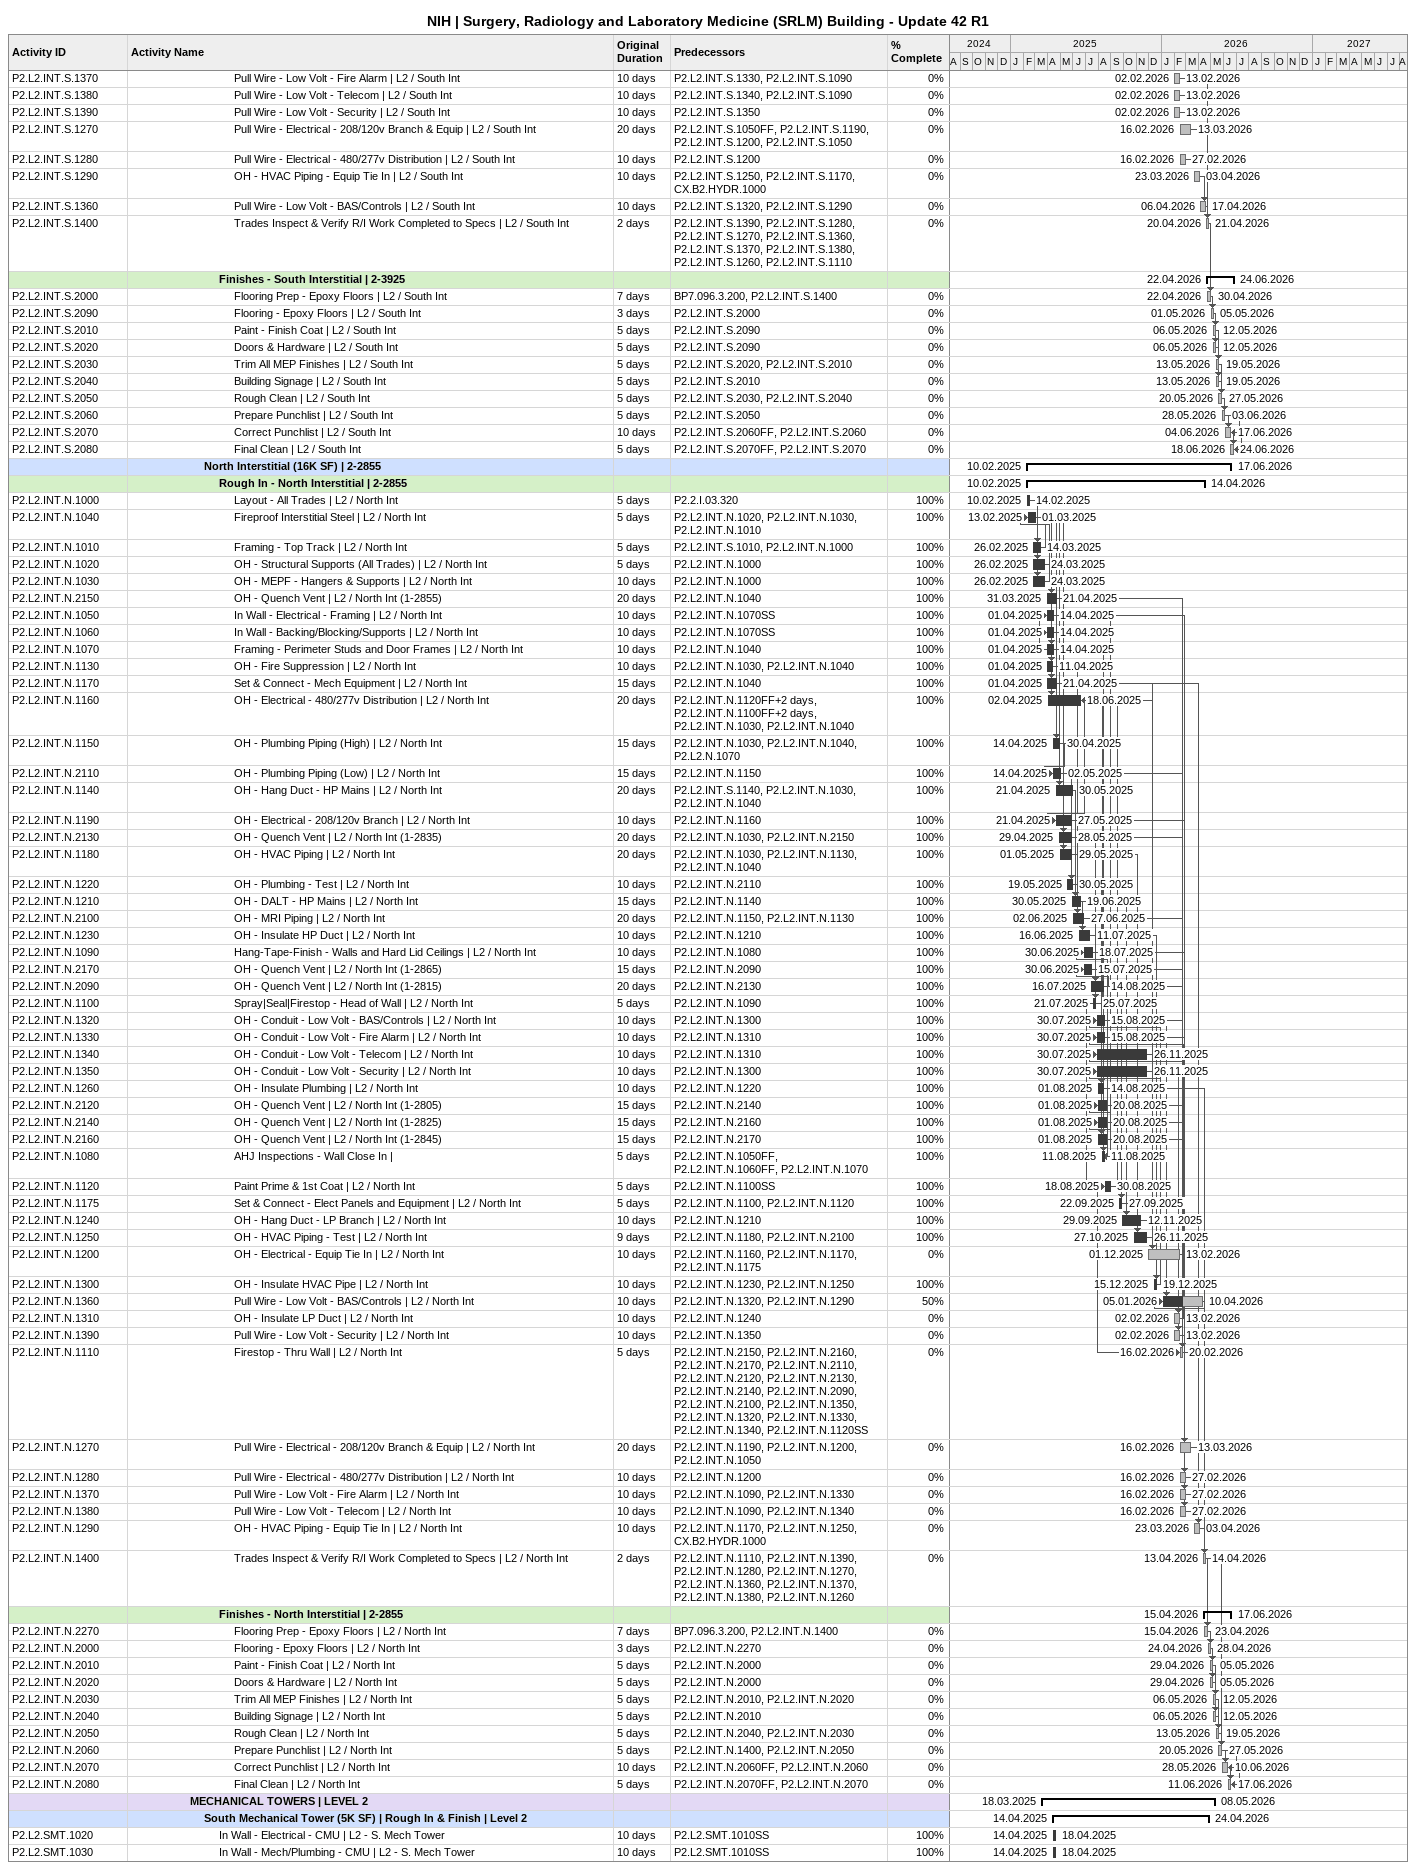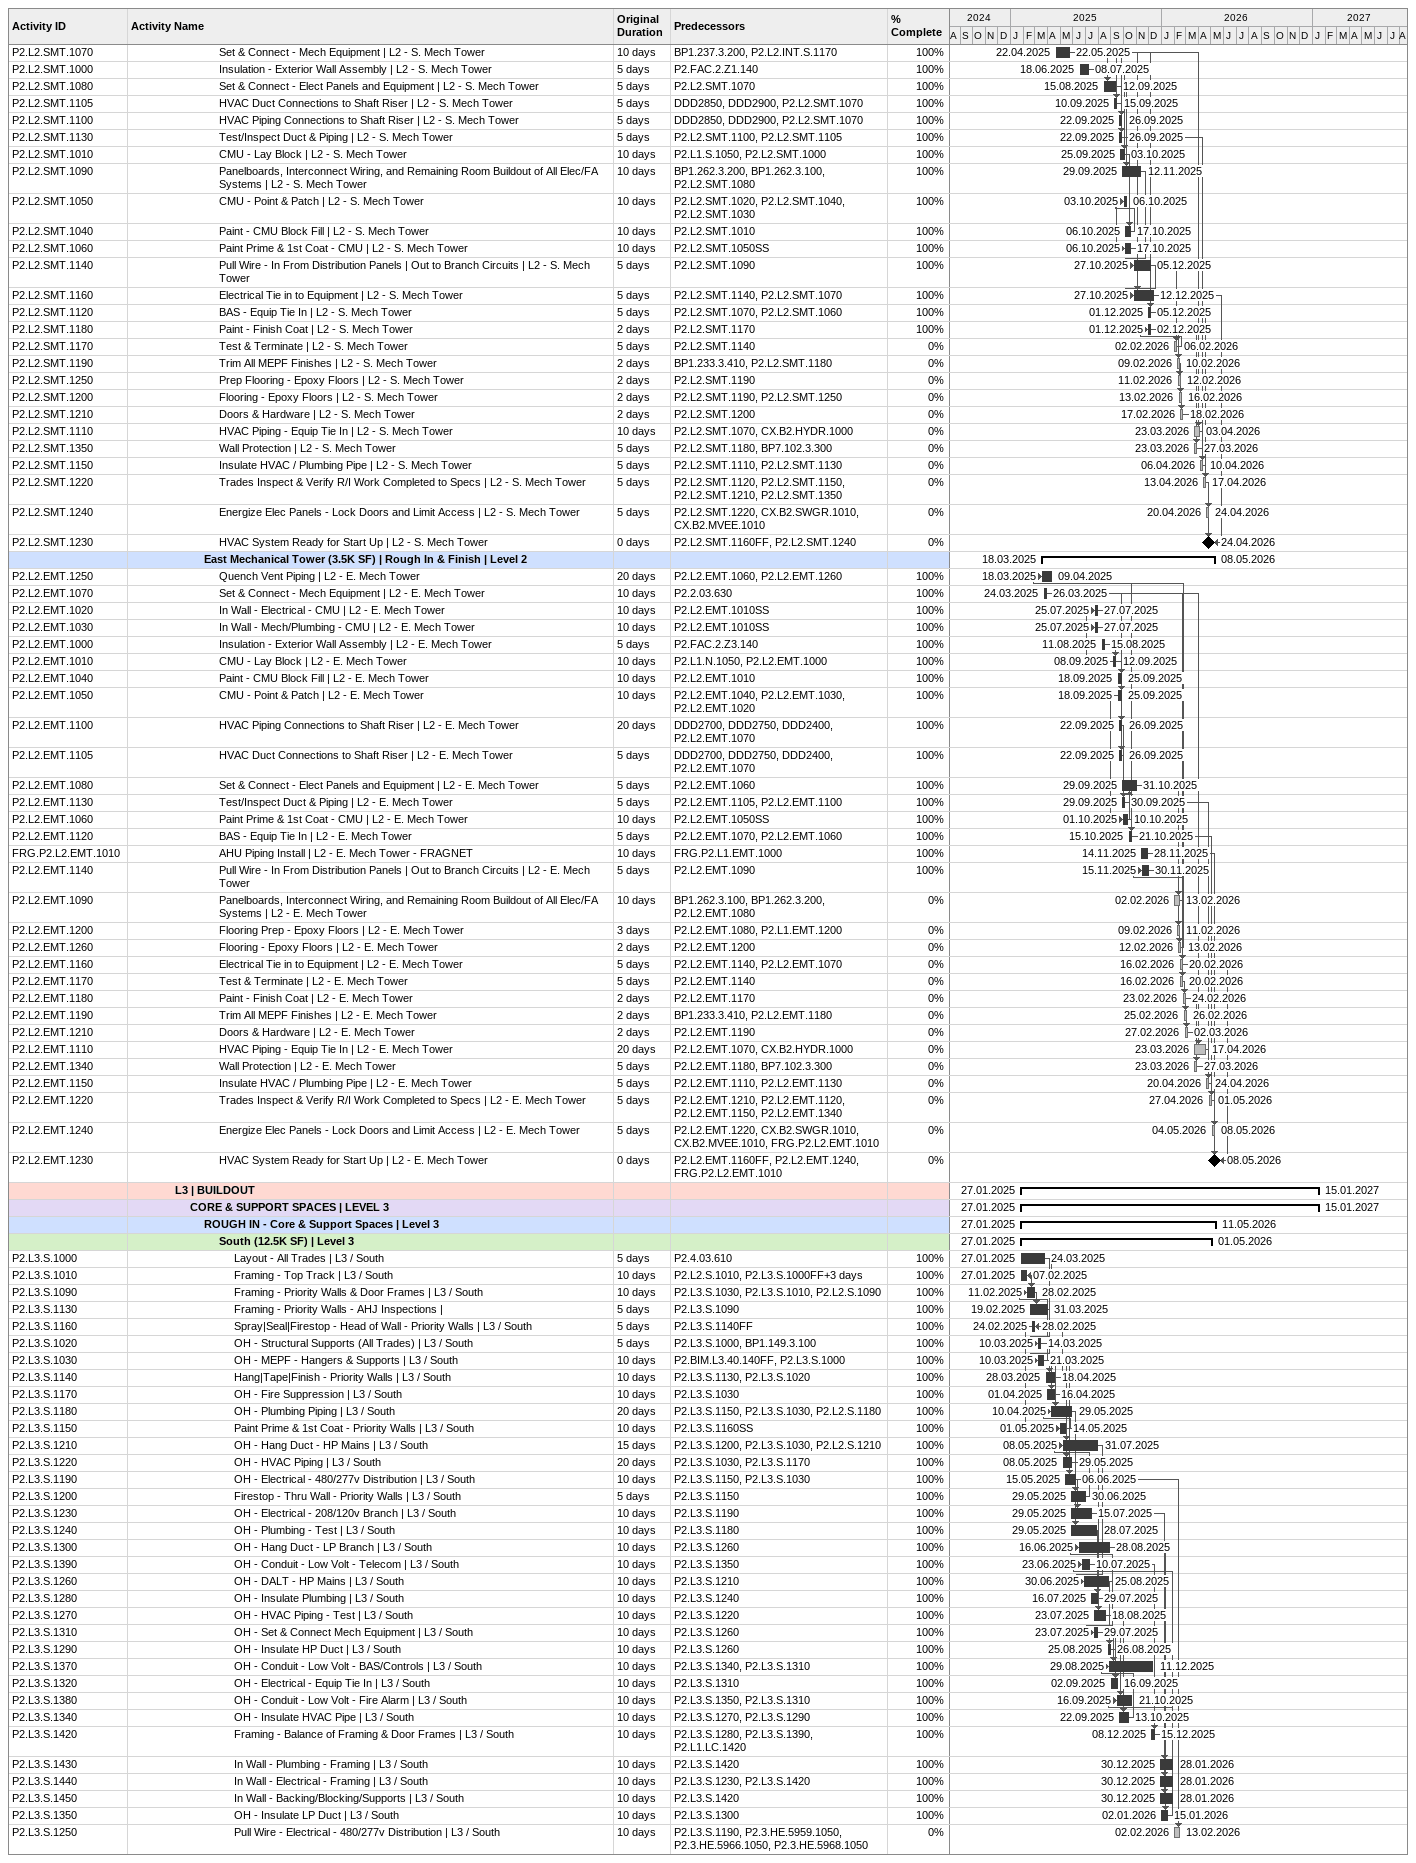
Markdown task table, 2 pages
NIH | Surgery, Radiology and Laboratory Medicine (SRLM) Building - Update 42 R1

| ID | Level | Task | Original duration | Start | Finish | Predecessors | % complete |
|---|---|---|---|---|---|---|---|
| P2.L2.INT.S.1370 | 8 | Pull Wire - Low Volt - Fire Alarm \| L2 / South Int | 10d | 2026-02-02 | 2026-02-13 | P2.L2.INT.S.1330, P2.L2.INT.S.1090 | 0 |
| P2.L2.INT.S.1380 | 8 | Pull Wire - Low Volt - Telecom \| L2 / South Int | 10d | 2026-02-02 | 2026-02-13 | P2.L2.INT.S.1340, P2.L2.INT.S.1090 | 0 |
| P2.L2.INT.S.1390 | 8 | Pull Wire - Low Volt - Security \| L2 / South Int | 10d | 2026-02-02 | 2026-02-13 | P2.L2.INT.S.1350 | 0 |
| P2.L2.INT.S.1270 | 8 | Pull Wire - Electrical - 208/120v Branch & Equip \| L2 / South Int | 20d | 2026-02-16 | 2026-03-13 | P2.L2.INT.S.1050FF, P2.L2.INT.S.1190, P2.L2.INT.S.1200, P2.L2.INT.S.1050 | 0 |
| P2.L2.INT.S.1280 | 8 | Pull Wire - Electrical - 480/277v Distribution \| L2 / South Int | 10d | 2026-02-16 | 2026-02-27 | P2.L2.INT.S.1200 | 0 |
| P2.L2.INT.S.1290 | 8 | OH - HVAC Piping - Equip Tie In \| L2 / South Int | 10d | 2026-03-23 | 2026-04-03 | P2.L2.INT.S.1250, P2.L2.INT.S.1170, CX.B2.HYDR.1000 | 0 |
| P2.L2.INT.S.1360 | 8 | Pull Wire - Low Volt - BAS/Controls \| L2 / South Int | 10d | 2026-04-06 | 2026-04-17 | P2.L2.INT.S.1320, P2.L2.INT.S.1290 | 0 |
| P2.L2.INT.S.1400 | 8 | Trades Inspect & Verify R/I Work Completed to Specs \| L2 / South Int | 2d | 2026-04-20 | 2026-04-21 | P2.L2.INT.S.1390, P2.L2.INT.S.1280, P2.L2.INT.S.1270, P2.L2.INT.S.1360, P2.L2.INT.S.1370, P2.L2.INT.S.1380, P2.L2.INT.S.1260, P2.L2.INT.S.1110 | 0 |
|  | 7 | **Finishes - South Interstitial \| 2-3925** |  | 2026-04-22 | 2026-06-24 |  |  |
| P2.L2.INT.S.2000 | 8 | Flooring Prep - Epoxy Floors \| L2 / South Int | 7d | 2026-04-22 | 2026-04-30 | BP7.096.3.200, P2.L2.INT.S.1400 | 0 |
| P2.L2.INT.S.2090 | 8 | Flooring - Epoxy Floors \| L2 / South Int | 3d | 2026-05-01 | 2026-05-05 | P2.L2.INT.S.2000 | 0 |
| P2.L2.INT.S.2010 | 8 | Paint - Finish Coat \| L2 / South Int | 5d | 2026-05-06 | 2026-05-12 | P2.L2.INT.S.2090 | 0 |
| P2.L2.INT.S.2020 | 8 | Doors & Hardware \| L2 / South Int | 5d | 2026-05-06 | 2026-05-12 | P2.L2.INT.S.2090 | 0 |
| P2.L2.INT.S.2030 | 8 | Trim All MEP Finishes \| L2 / South Int | 5d | 2026-05-13 | 2026-05-19 | P2.L2.INT.S.2020, P2.L2.INT.S.2010 | 0 |
| P2.L2.INT.S.2040 | 8 | Building Signage \| L2 / South Int | 5d | 2026-05-13 | 2026-05-19 | P2.L2.INT.S.2010 | 0 |
| P2.L2.INT.S.2050 | 8 | Rough Clean \| L2 / South Int | 5d | 2026-05-20 | 2026-05-27 | P2.L2.INT.S.2030, P2.L2.INT.S.2040 | 0 |
| P2.L2.INT.S.2060 | 8 | Prepare Punchlist \| L2 / South Int | 5d | 2026-05-28 | 2026-06-03 | P2.L2.INT.S.2050 | 0 |
| P2.L2.INT.S.2070 | 8 | Correct Punchlist \| L2 / South Int | 10d | 2026-06-04 | 2026-06-17 | P2.L2.INT.S.2060FF, P2.L2.INT.S.2060 | 0 |
| P2.L2.INT.S.2080 | 8 | Final Clean \| L2 / South Int | 5d | 2026-06-18 | 2026-06-24 | P2.L2.INT.S.2070FF, P2.L2.INT.S.2070 | 0 |
|  | 6 | **North Interstitial (16K SF) \| 2-2855** |  | 2025-02-10 | 2026-06-17 |  |  |
|  | 7 | **Rough In - North Interstitial \| 2-2855** |  | 2025-02-10 | 2026-04-14 |  |  |
| P2.L2.INT.N.1000 | 8 | Layout - All Trades \| L2 / North Int | 5d | 2025-02-10 | 2025-02-14 | P2.2.I.03.320 | 100 |
| P2.L2.INT.N.1040 | 8 | Fireproof Interstitial Steel \| L2 / North Int | 5d | 2025-02-13 | 2025-03-01 | P2.L2.INT.N.1020, P2.L2.INT.N.1030, P2.L2.INT.N.1010 | 100 |
| P2.L2.INT.N.1010 | 8 | Framing - Top Track \| L2 / North Int | 5d | 2025-02-26 | 2025-03-14 | P2.L2.INT.S.1010, P2.L2.INT.N.1000 | 100 |
| P2.L2.INT.N.1020 | 8 | OH - Structural Supports (All Trades) \| L2 / North Int | 5d | 2025-02-26 | 2025-03-24 | P2.L2.INT.N.1000 | 100 |
| P2.L2.INT.N.1030 | 8 | OH - MEPF - Hangers & Supports \| L2 / North Int | 10d | 2025-02-26 | 2025-03-24 | P2.L2.INT.N.1000 | 100 |
| P2.L2.INT.N.2150 | 8 | OH - Quench Vent \| L2 / North Int (1-2855) | 20d | 2025-03-31 | 2025-04-21 | P2.L2.INT.N.1040 | 100 |
| P2.L2.INT.N.1050 | 8 | In Wall - Electrical - Framing \| L2 / North Int | 10d | 2025-04-01 | 2025-04-14 | P2.L2.INT.N.1070SS | 100 |
| P2.L2.INT.N.1060 | 8 | In Wall - Backing/Blocking/Supports \| L2 / North Int | 10d | 2025-04-01 | 2025-04-14 | P2.L2.INT.N.1070SS | 100 |
| P2.L2.INT.N.1070 | 8 | Framing - Perimeter Studs and Door Frames \| L2 / North Int | 10d | 2025-04-01 | 2025-04-14 | P2.L2.INT.N.1040 | 100 |
| P2.L2.INT.N.1130 | 8 | OH - Fire Suppression \| L2 / North Int | 10d | 2025-04-01 | 2025-04-11 | P2.L2.INT.N.1030, P2.L2.INT.N.1040 | 100 |
| P2.L2.INT.N.1170 | 8 | Set & Connect - Mech Equipment \| L2 / North Int | 15d | 2025-04-01 | 2025-04-21 | P2.L2.INT.N.1040 | 100 |
| P2.L2.INT.N.1160 | 8 | OH - Electrical - 480/277v Distribution \| L2 / North Int | 20d | 2025-04-02 | 2025-06-18 | P2.L2.INT.N.1120FF+2d, P2.L2.INT.N.1100FF+2d, P2.L2.INT.N.1030, P2.L2.INT.N.1040 | 100 |
| P2.L2.INT.N.1150 | 8 | OH - Plumbing Piping (High) \| L2 / North Int | 15d | 2025-04-14 | 2025-04-30 | P2.L2.INT.N.1030, P2.L2.INT.N.1040, P2.L2.N.1070 | 100 |
| P2.L2.INT.N.2110 | 8 | OH - Plumbing Piping (Low) \| L2 / North Int | 15d | 2025-04-14 | 2025-05-02 | P2.L2.INT.N.1150 | 100 |
| P2.L2.INT.N.1140 | 8 | OH - Hang Duct - HP Mains \| L2 / North Int | 20d | 2025-04-21 | 2025-05-30 | P2.L2.INT.S.1140, P2.L2.INT.N.1030, P2.L2.INT.N.1040 | 100 |
| P2.L2.INT.N.1190 | 8 | OH - Electrical - 208/120v Branch \| L2 / North Int | 10d | 2025-04-21 | 2025-05-27 | P2.L2.INT.N.1160 | 100 |
| P2.L2.INT.N.2130 | 8 | OH - Quench Vent \| L2 / North Int (1-2835) | 20d | 2025-04-29 | 2025-05-28 | P2.L2.INT.N.1030, P2.L2.INT.N.2150 | 100 |
| P2.L2.INT.N.1180 | 8 | OH - HVAC Piping \| L2 / North Int | 20d | 2025-05-01 | 2025-05-29 | P2.L2.INT.N.1030, P2.L2.INT.N.1130, P2.L2.INT.N.1040 | 100 |
| P2.L2.INT.N.1220 | 8 | OH - Plumbing - Test \| L2 / North Int | 10d | 2025-05-19 | 2025-05-30 | P2.L2.INT.N.2110 | 100 |
| P2.L2.INT.N.1210 | 8 | OH - DALT - HP Mains \| L2 / North Int | 15d | 2025-05-30 | 2025-06-19 | P2.L2.INT.N.1140 | 100 |
| P2.L2.INT.N.2100 | 8 | OH - MRI Piping \| L2 / North Int | 20d | 2025-06-02 | 2025-06-27 | P2.L2.INT.N.1150, P2.L2.INT.N.1130 | 100 |
| P2.L2.INT.N.1230 | 8 | OH - Insulate HP Duct \| L2 / North Int | 10d | 2025-06-16 | 2025-07-11 | P2.L2.INT.N.1210 | 100 |
| P2.L2.INT.N.1090 | 8 | Hang-Tape-Finish - Walls and Hard Lid Ceilings \| L2 / North Int | 10d | 2025-06-30 | 2025-07-18 | P2.L2.INT.N.1080 | 100 |
| P2.L2.INT.N.2170 | 8 | OH - Quench Vent \| L2 / North Int (1-2865) | 15d | 2025-06-30 | 2025-07-15 | P2.L2.INT.N.2090 | 100 |
| P2.L2.INT.N.2090 | 8 | OH - Quench Vent \| L2 / North Int (1-2815) | 20d | 2025-07-16 | 2025-08-14 | P2.L2.INT.N.2130 | 100 |
| P2.L2.INT.N.1100 | 8 | Spray\|Seal\|Firestop - Head of Wall \| L2 / North Int | 5d | 2025-07-21 | 2025-07-25 | P2.L2.INT.N.1090 | 100 |
| P2.L2.INT.N.1320 | 8 | OH - Conduit - Low Volt - BAS/Controls \| L2 / North Int | 10d | 2025-07-30 | 2025-08-15 | P2.L2.INT.N.1300 | 100 |
| P2.L2.INT.N.1330 | 8 | OH - Conduit - Low Volt - Fire Alarm \| L2 / North Int | 10d | 2025-07-30 | 2025-08-15 | P2.L2.INT.N.1310 | 100 |
| P2.L2.INT.N.1340 | 8 | OH - Conduit - Low Volt - Telecom \| L2 / North Int | 10d | 2025-07-30 | 2025-11-26 | P2.L2.INT.N.1310 | 100 |
| P2.L2.INT.N.1350 | 8 | OH - Conduit - Low Volt - Security \| L2 / North Int | 10d | 2025-07-30 | 2025-11-26 | P2.L2.INT.N.1300 | 100 |
| P2.L2.INT.N.1260 | 8 | OH - Insulate Plumbing \| L2 / North Int | 10d | 2025-08-01 | 2025-08-14 | P2.L2.INT.N.1220 | 100 |
| P2.L2.INT.N.2120 | 8 | OH - Quench Vent \| L2 / North Int (1-2805) | 15d | 2025-08-01 | 2025-08-20 | P2.L2.INT.N.2140 | 100 |
| P2.L2.INT.N.2140 | 8 | OH - Quench Vent \| L2 / North Int (1-2825) | 15d | 2025-08-01 | 2025-08-20 | P2.L2.INT.N.2160 | 100 |
| P2.L2.INT.N.2160 | 8 | OH - Quench Vent \| L2 / North Int (1-2845) | 15d | 2025-08-01 | 2025-08-20 | P2.L2.INT.N.2170 | 100 |
| P2.L2.INT.N.1080 | 8 | AHJ Inspections - Wall Close In \| | 5d | 2025-08-11 | 2025-08-11 | P2.L2.INT.N.1050FF, P2.L2.INT.N.1060FF, P2.L2.INT.N.1070 | 100 |
| P2.L2.INT.N.1120 | 8 | Paint Prime & 1st Coat \| L2 / North Int | 5d | 2025-08-18 | 2025-08-30 | P2.L2.INT.N.1100SS | 100 |
| P2.L2.INT.N.1175 | 8 | Set & Connect - Elect Panels and Equipment \| L2 / North Int | 5d | 2025-09-22 | 2025-09-27 | P2.L2.INT.N.1100, P2.L2.INT.N.1120 | 100 |
| P2.L2.INT.N.1240 | 8 | OH - Hang Duct - LP Branch \| L2 / North Int | 10d | 2025-09-29 | 2025-11-12 | P2.L2.INT.N.1210 | 100 |
| P2.L2.INT.N.1250 | 8 | OH - HVAC Piping - Test \| L2 / North Int | 9d | 2025-10-27 | 2025-11-26 | P2.L2.INT.N.1180, P2.L2.INT.N.2100 | 100 |
| P2.L2.INT.N.1200 | 8 | OH - Electrical - Equip Tie In \| L2 / North Int | 10d | 2025-12-01 | 2026-02-13 | P2.L2.INT.N.1160, P2.L2.INT.N.1170, P2.L2.INT.N.1175 | 0 |
| P2.L2.INT.N.1300 | 8 | OH - Insulate HVAC Pipe \| L2 / North Int | 10d | 2025-12-15 | 2025-12-19 | P2.L2.INT.N.1230, P2.L2.INT.N.1250 | 100 |
| P2.L2.INT.N.1360 | 8 | Pull Wire - Low Volt - BAS/Controls \| L2 / North Int | 10d | 2026-01-05 | 2026-04-10 | P2.L2.INT.N.1320, P2.L2.INT.N.1290 | 50 |
| P2.L2.INT.N.1310 | 8 | OH - Insulate LP Duct \| L2 / North Int | 10d | 2026-02-02 | 2026-02-13 | P2.L2.INT.N.1240 | 0 |
| P2.L2.INT.N.1390 | 8 | Pull Wire - Low Volt - Security \| L2 / North Int | 10d | 2026-02-02 | 2026-02-13 | P2.L2.INT.N.1350 | 0 |
| P2.L2.INT.N.1110 | 8 | Firestop - Thru Wall \| L2 / North Int | 5d | 2026-02-16 | 2026-02-20 | P2.L2.INT.N.2150, P2.L2.INT.N.2160, P2.L2.INT.N.2170, P2.L2.INT.N.2110, P2.L2.INT.N.2120, P2.L2.INT.N.2130, P2.L2.INT.N.2140, P2.L2.INT.N.2090, P2.L2.INT.N.2100, P2.L2.INT.N.1350, P2.L2.INT.N.1320, P2.L2.INT.N.1330, P2.L2.INT.N.1340, P2.L2.INT.N.1120SS | 0 |
| P2.L2.INT.N.1270 | 8 | Pull Wire - Electrical - 208/120v Branch & Equip \| L2 / North Int | 20d | 2026-02-16 | 2026-03-13 | P2.L2.INT.N.1190, P2.L2.INT.N.1200, P2.L2.INT.N.1050 | 0 |
| P2.L2.INT.N.1280 | 8 | Pull Wire - Electrical - 480/277v Distribution \| L2 / North Int | 10d | 2026-02-16 | 2026-02-27 | P2.L2.INT.N.1200 | 0 |
| P2.L2.INT.N.1370 | 8 | Pull Wire - Low Volt - Fire Alarm \| L2 / North Int | 10d | 2026-02-16 | 2026-02-27 | P2.L2.INT.N.1090, P2.L2.INT.N.1330 | 0 |
| P2.L2.INT.N.1380 | 8 | Pull Wire - Low Volt - Telecom \| L2 / North Int | 10d | 2026-02-16 | 2026-02-27 | P2.L2.INT.N.1090, P2.L2.INT.N.1340 | 0 |
| P2.L2.INT.N.1290 | 8 | OH - HVAC Piping - Equip Tie In \| L2 / North Int | 10d | 2026-03-23 | 2026-04-03 | P2.L2.INT.N.1170, P2.L2.INT.N.1250, CX.B2.HYDR.1000 | 0 |
| P2.L2.INT.N.1400 | 8 | Trades Inspect & Verify R/I Work Completed to Specs \| L2 / North Int | 2d | 2026-04-13 | 2026-04-14 | P2.L2.INT.N.1110, P2.L2.INT.N.1390, P2.L2.INT.N.1280, P2.L2.INT.N.1270, P2.L2.INT.N.1360, P2.L2.INT.N.1370, P2.L2.INT.N.1380, P2.L2.INT.N.1260 | 0 |
|  | 7 | **Finishes - North Interstitial \| 2-2855** |  | 2026-04-15 | 2026-06-17 |  |  |
| P2.L2.INT.N.2270 | 8 | Flooring Prep - Epoxy Floors \| L2 / North Int | 7d | 2026-04-15 | 2026-04-23 | BP7.096.3.200, P2.L2.INT.N.1400 | 0 |
| P2.L2.INT.N.2000 | 8 | Flooring - Epoxy Floors \| L2 / North Int | 3d | 2026-04-24 | 2026-04-28 | P2.L2.INT.N.2270 | 0 |
| P2.L2.INT.N.2010 | 8 | Paint - Finish Coat \| L2 / North Int | 5d | 2026-04-29 | 2026-05-05 | P2.L2.INT.N.2000 | 0 |
| P2.L2.INT.N.2020 | 8 | Doors & Hardware \| L2 / North Int | 5d | 2026-04-29 | 2026-05-05 | P2.L2.INT.N.2000 | 0 |
| P2.L2.INT.N.2030 | 8 | Trim All MEP Finishes \| L2 / North Int | 5d | 2026-05-06 | 2026-05-12 | P2.L2.INT.N.2010, P2.L2.INT.N.2020 | 0 |
| P2.L2.INT.N.2040 | 8 | Building Signage \| L2 / North Int | 5d | 2026-05-06 | 2026-05-12 | P2.L2.INT.N.2010 | 0 |
| P2.L2.INT.N.2050 | 8 | Rough Clean \| L2 / North Int | 5d | 2026-05-13 | 2026-05-19 | P2.L2.INT.N.2040, P2.L2.INT.N.2030 | 0 |
| P2.L2.INT.N.2060 | 8 | Prepare Punchlist \| L2 / North Int | 5d | 2026-05-20 | 2026-05-27 | P2.L2.INT.N.1400, P2.L2.INT.N.2050 | 0 |
| P2.L2.INT.N.2070 | 8 | Correct Punchlist \| L2 / North Int | 10d | 2026-05-28 | 2026-06-10 | P2.L2.INT.N.2060FF, P2.L2.INT.N.2060 | 0 |
| P2.L2.INT.N.2080 | 8 | Final Clean \| L2 / North Int | 5d | 2026-06-11 | 2026-06-17 | P2.L2.INT.N.2070FF, P2.L2.INT.N.2070 | 0 |
|  | 5 | **MECHANICAL TOWERS \| LEVEL 2** |  | 2025-03-18 | 2026-05-08 |  |  |
|  | 6 | **South Mechanical Tower (5K SF) \| Rough In & Finish \| Level 2** |  | 2025-04-14 | 2026-04-24 |  |  |
| P2.L2.SMT.1020 | 7 | In Wall - Electrical - CMU \| L2 - S. Mech Tower | 10d | 2025-04-14 | 2025-04-18 | P2.L2.SMT.1010SS | 100 |
| P2.L2.SMT.1030 | 7 | In Wall - Mech/Plumbing - CMU \| L2 - S. Mech Tower | 10d | 2025-04-14 | 2025-04-18 | P2.L2.SMT.1010SS | 100 |
| P2.L2.SMT.1070 | 7 | Set & Connect - Mech Equipment \| L2 - S. Mech Tower | 10d | 2025-04-22 | 2025-05-22 | BP1.237.3.200, P2.L2.INT.S.1170 | 100 |
| P2.L2.SMT.1000 | 7 | Insulation - Exterior Wall Assembly \| L2 - S. Mech Tower | 5d | 2025-06-18 | 2025-07-08 | P2.FAC.2.Z1.140 | 100 |
| P2.L2.SMT.1080 | 7 | Set & Connect - Elect Panels and Equipment \| L2 - S. Mech Tower | 5d | 2025-08-15 | 2025-09-12 | P2.L2.SMT.1070 | 100 |
| P2.L2.SMT.1105 | 7 | HVAC Duct Connections to Shaft Riser \| L2 - S. Mech Tower | 5d | 2025-09-10 | 2025-09-15 | DDD2850, DDD2900, P2.L2.SMT.1070 | 100 |
| P2.L2.SMT.1100 | 7 | HVAC Piping Connections to Shaft Riser \| L2 - S. Mech Tower | 5d | 2025-09-22 | 2025-09-26 | DDD2850, DDD2900, P2.L2.SMT.1070 | 100 |
| P2.L2.SMT.1130 | 7 | Test/Inspect Duct & Piping \| L2 - S. Mech Tower | 5d | 2025-09-22 | 2025-09-26 | P2.L2.SMT.1100, P2.L2.SMT.1105 | 100 |
| P2.L2.SMT.1010 | 7 | CMU - Lay Block \| L2 - S. Mech Tower | 10d | 2025-09-25 | 2025-10-03 | P2.L1.S.1050, P2.L2.SMT.1000 | 100 |
| P2.L2.SMT.1090 | 7 | Panelboards, Interconnect Wiring, and Remaining Room Buildout of All Elec/FA Systems \| L2 - S. Mech Tower | 10d | 2025-09-29 | 2025-11-12 | BP1.262.3.200, BP1.262.3.100, P2.L2.SMT.1080 | 100 |
| P2.L2.SMT.1050 | 7 | CMU - Point & Patch \| L2 - S. Mech Tower | 10d | 2025-10-03 | 2025-10-06 | P2.L2.SMT.1020, P2.L2.SMT.1040, P2.L2.SMT.1030 | 100 |
| P2.L2.SMT.1040 | 7 | Paint - CMU Block Fill \| L2 - S. Mech Tower | 10d | 2025-10-06 | 2025-10-17 | P2.L2.SMT.1010 | 100 |
| P2.L2.SMT.1060 | 7 | Paint Prime & 1st Coat - CMU \| L2 - S. Mech Tower | 10d | 2025-10-06 | 2025-10-17 | P2.L2.SMT.1050SS | 100 |
| P2.L2.SMT.1140 | 7 | Pull Wire - In From Distribution Panels \| Out to Branch Circuits \| L2 - S. Mech Tower | 5d | 2025-10-27 | 2025-12-05 | P2.L2.SMT.1090 | 100 |
| P2.L2.SMT.1160 | 7 | Electrical Tie in to Equipment \| L2 - S. Mech Tower | 5d | 2025-10-27 | 2025-12-12 | P2.L2.SMT.1140, P2.L2.SMT.1070 | 100 |
| P2.L2.SMT.1120 | 7 | BAS - Equip Tie In \| L2 - S. Mech Tower | 5d | 2025-12-01 | 2025-12-05 | P2.L2.SMT.1070, P2.L2.SMT.1060 | 100 |
| P2.L2.SMT.1180 | 7 | Paint - Finish Coat \| L2 - S. Mech Tower | 2d | 2025-12-01 | 2025-12-02 | P2.L2.SMT.1170 | 100 |
| P2.L2.SMT.1170 | 7 | Test & Terminate \| L2 - S. Mech Tower | 5d | 2026-02-02 | 2026-02-06 | P2.L2.SMT.1140 | 0 |
| P2.L2.SMT.1190 | 7 | Trim All MEPF Finishes \| L2 - S. Mech Tower | 2d | 2026-02-09 | 2026-02-10 | BP1.233.3.410, P2.L2.SMT.1180 | 0 |
| P2.L2.SMT.1250 | 7 | Prep Flooring - Epoxy Floors \| L2 - S. Mech Tower | 2d | 2026-02-11 | 2026-02-12 | P2.L2.SMT.1190 | 0 |
| P2.L2.SMT.1200 | 7 | Flooring - Epoxy Floors \| L2 - S. Mech Tower | 2d | 2026-02-13 | 2026-02-16 | P2.L2.SMT.1190, P2.L2.SMT.1250 | 0 |
| P2.L2.SMT.1210 | 7 | Doors & Hardware \| L2 - S. Mech Tower | 2d | 2026-02-17 | 2026-02-18 | P2.L2.SMT.1200 | 0 |
| P2.L2.SMT.1110 | 7 | HVAC Piping - Equip Tie In \| L2 - S. Mech Tower | 10d | 2026-03-23 | 2026-04-03 | P2.L2.SMT.1070, CX.B2.HYDR.1000 | 0 |
| P2.L2.SMT.1350 | 7 | Wall Protection \| L2 - S. Mech Tower | 5d | 2026-03-23 | 2026-03-27 | P2.L2.SMT.1180, BP7.102.3.300 | 0 |
| P2.L2.SMT.1150 | 7 | Insulate HVAC / Plumbing Pipe \| L2 - S. Mech Tower | 5d | 2026-04-06 | 2026-04-10 | P2.L2.SMT.1110, P2.L2.SMT.1130 | 0 |
| P2.L2.SMT.1220 | 7 | Trades Inspect & Verify R/I Work Completed to Specs \| L2 - S. Mech Tower | 5d | 2026-04-13 | 2026-04-17 | P2.L2.SMT.1120, P2.L2.SMT.1150, P2.L2.SMT.1210, P2.L2.SMT.1350 | 0 |
| P2.L2.SMT.1240 | 7 | Energize Elec Panels - Lock Doors and Limit Access \| L2 - S. Mech Tower | 5d | 2026-04-20 | 2026-04-24 | P2.L2.SMT.1220, CX.B2.SWGR.1010, CX.B2.MVEE.1010 | 0 |
| P2.L2.SMT.1230 | 7 | HVAC System Ready for Start Up \| L2 - S. Mech Tower | 0d | 2026-04-24 | 2026-04-24 | P2.L2.SMT.1160FF, P2.L2.SMT.1240 | 0 |
|  | 6 | **East Mechanical Tower (3.5K SF) \| Rough In & Finish \| Level 2** |  | 2025-03-18 | 2026-05-08 |  |  |
| P2.L2.EMT.1250 | 7 | Quench Vent Piping \| L2 - E. Mech Tower | 20d | 2025-03-18 | 2025-04-09 | P2.L2.EMT.1060, P2.L2.EMT.1260 | 100 |
| P2.L2.EMT.1070 | 7 | Set & Connect - Mech Equipment \| L2 - E. Mech Tower | 10d | 2025-03-24 | 2025-03-26 | P2.2.03.630 | 100 |
| P2.L2.EMT.1020 | 7 | In Wall - Electrical - CMU \| L2 - E. Mech Tower | 10d | 2025-07-25 | 2025-07-27 | P2.L2.EMT.1010SS | 100 |
| P2.L2.EMT.1030 | 7 | In Wall - Mech/Plumbing - CMU \| L2 - E. Mech Tower | 10d | 2025-07-25 | 2025-07-27 | P2.L2.EMT.1010SS | 100 |
| P2.L2.EMT.1000 | 7 | Insulation - Exterior Wall Assembly \| L2 - E. Mech Tower | 5d | 2025-08-11 | 2025-08-15 | P2.FAC.2.Z3.140 | 100 |
| P2.L2.EMT.1010 | 7 | CMU - Lay Block \| L2 - E. Mech Tower | 10d | 2025-09-08 | 2025-09-12 | P2.L1.N.1050, P2.L2.EMT.1000 | 100 |
| P2.L2.EMT.1040 | 7 | Paint - CMU Block Fill \| L2 - E. Mech Tower | 10d | 2025-09-18 | 2025-09-25 | P2.L2.EMT.1010 | 100 |
| P2.L2.EMT.1050 | 7 | CMU - Point & Patch \| L2 - E. Mech Tower | 10d | 2025-09-18 | 2025-09-25 | P2.L2.EMT.1040, P2.L2.EMT.1030, P2.L2.EMT.1020 | 100 |
| P2.L2.EMT.1100 | 7 | HVAC Piping Connections to Shaft Riser \| L2 - E. Mech Tower | 20d | 2025-09-22 | 2025-09-26 | DDD2700, DDD2750, DDD2400, P2.L2.EMT.1070 | 100 |
| P2.L2.EMT.1105 | 7 | HVAC Duct Connections to Shaft Riser \| L2 - E. Mech Tower | 5d | 2025-09-22 | 2025-09-26 | DDD2700, DDD2750, DDD2400, P2.L2.EMT.1070 | 100 |
| P2.L2.EMT.1080 | 7 | Set & Connect - Elect Panels and Equipment \| L2 - E. Mech Tower | 5d | 2025-09-29 | 2025-10-31 | P2.L2.EMT.1060 | 100 |
| P2.L2.EMT.1130 | 7 | Test/Inspect Duct & Piping \| L2 - E. Mech Tower | 5d | 2025-09-29 | 2025-09-30 | P2.L2.EMT.1105, P2.L2.EMT.1100 | 100 |
| P2.L2.EMT.1060 | 7 | Paint Prime & 1st Coat - CMU \| L2 - E. Mech Tower | 10d | 2025-10-01 | 2025-10-10 | P2.L2.EMT.1050SS | 100 |
| P2.L2.EMT.1120 | 7 | BAS - Equip Tie In \| L2 - E. Mech Tower | 5d | 2025-10-15 | 2025-10-21 | P2.L2.EMT.1070, P2.L2.EMT.1060 | 100 |
| FRG.P2.L2.EMT.1010 | 7 | AHU Piping Install \| L2 - E. Mech Tower - FRAGNET | 10d | 2025-11-14 | 2025-11-28 | FRG.P2.L1.EMT.1000 | 100 |
| P2.L2.EMT.1140 | 7 | Pull Wire - In From Distribution Panels \| Out to Branch Circuits \| L2 - E. Mech Tower | 5d | 2025-11-15 | 2025-11-30 | P2.L2.EMT.1090 | 100 |
| P2.L2.EMT.1090 | 7 | Panelboards, Interconnect Wiring, and Remaining Room Buildout of All Elec/FA Systems \| L2 - E. Mech Tower | 10d | 2026-02-02 | 2026-02-13 | BP1.262.3.100, BP1.262.3.200, P2.L2.EMT.1080 | 0 |
| P2.L2.EMT.1200 | 7 | Flooring Prep - Epoxy Floors \| L2 - E. Mech Tower | 3d | 2026-02-09 | 2026-02-11 | P2.L2.EMT.1080, P2.L1.EMT.1200 | 0 |
| P2.L2.EMT.1260 | 7 | Flooring - Epoxy Floors \| L2 - E. Mech Tower | 2d | 2026-02-12 | 2026-02-13 | P2.L2.EMT.1200 | 0 |
| P2.L2.EMT.1160 | 7 | Electrical Tie in to Equipment \| L2 - E. Mech Tower | 5d | 2026-02-16 | 2026-02-20 | P2.L2.EMT.1140, P2.L2.EMT.1070 | 0 |
| P2.L2.EMT.1170 | 7 | Test & Terminate \| L2 - E. Mech Tower | 5d | 2026-02-16 | 2026-02-20 | P2.L2.EMT.1140 | 0 |
| P2.L2.EMT.1180 | 7 | Paint - Finish Coat \| L2 - E. Mech Tower | 2d | 2026-02-23 | 2026-02-24 | P2.L2.EMT.1170 | 0 |
| P2.L2.EMT.1190 | 7 | Trim All MEPF Finishes \| L2 - E. Mech Tower | 2d | 2026-02-25 | 2026-02-26 | BP1.233.3.410, P2.L2.EMT.1180 | 0 |
| P2.L2.EMT.1210 | 7 | Doors & Hardware \| L2 - E. Mech Tower | 2d | 2026-02-27 | 2026-03-02 | P2.L2.EMT.1190 | 0 |
| P2.L2.EMT.1110 | 7 | HVAC Piping - Equip Tie In \| L2 - E. Mech Tower | 20d | 2026-03-23 | 2026-04-17 | P2.L2.EMT.1070, CX.B2.HYDR.1000 | 0 |
| P2.L2.EMT.1340 | 7 | Wall Protection \| L2 - E. Mech Tower | 5d | 2026-03-23 | 2026-03-27 | P2.L2.EMT.1180, BP7.102.3.300 | 0 |
| P2.L2.EMT.1150 | 7 | Insulate HVAC / Plumbing Pipe \| L2 - E. Mech Tower | 5d | 2026-04-20 | 2026-04-24 | P2.L2.EMT.1110, P2.L2.EMT.1130 | 0 |
| P2.L2.EMT.1220 | 7 | Trades Inspect & Verify R/I Work Completed to Specs \| L2 - E. Mech Tower | 5d | 2026-04-27 | 2026-05-01 | P2.L2.EMT.1210, P2.L2.EMT.1120, P2.L2.EMT.1150, P2.L2.EMT.1340 | 0 |
| P2.L2.EMT.1240 | 7 | Energize Elec Panels - Lock Doors and Limit Access \| L2 - E. Mech Tower | 5d | 2026-05-04 | 2026-05-08 | P2.L2.EMT.1220, CX.B2.SWGR.1010, CX.B2.MVEE.1010, FRG.P2.L2.EMT.1010 | 0 |
| P2.L2.EMT.1230 | 7 | HVAC System Ready for Start Up \| L2 - E. Mech Tower | 0d | 2026-05-08 | 2026-05-08 | P2.L2.EMT.1160FF, P2.L2.EMT.1240, FRG.P2.L2.EMT.1010 | 0 |
|  | 4 | **L3 \| BUILDOUT** |  | 2025-01-27 | 2027-01-15 |  |  |
|  | 5 | **CORE & SUPPORT SPACES \| LEVEL 3** |  | 2025-01-27 | 2027-01-15 |  |  |
|  | 6 | **ROUGH IN - Core & Support Spaces \| Level 3** |  | 2025-01-27 | 2026-05-11 |  |  |
|  | 7 | **South (12.5K SF) \| Level 3** |  | 2025-01-27 | 2026-05-01 |  |  |
| P2.L3.S.1000 | 8 | Layout - All Trades \| L3 / South | 5d | 2025-01-27 | 2025-03-24 | P2.4.03.610 | 100 |
| P2.L3.S.1010 | 8 | Framing - Top Track \| L3 / South | 10d | 2025-01-27 | 2025-02-07 | P2.L2.S.1010, P2.L3.S.1000FF+3d | 100 |
| P2.L3.S.1090 | 8 | Framing - Priority Walls & Door Frames \| L3 / South | 10d | 2025-02-11 | 2025-02-28 | P2.L3.S.1030, P2.L3.S.1010, P2.L2.S.1090 | 100 |
| P2.L3.S.1130 | 8 | Framing - Priority Walls - AHJ Inspections \| | 5d | 2025-02-19 | 2025-03-31 | P2.L3.S.1090 | 100 |
| P2.L3.S.1160 | 8 | Spray\|Seal\|Firestop - Head of Wall - Priority Walls \| L3 / South | 5d | 2025-02-24 | 2025-02-28 | P2.L3.S.1140FF | 100 |
| P2.L3.S.1020 | 8 | OH - Structural Supports (All Trades) \| L3 / South | 5d | 2025-03-10 | 2025-03-14 | P2.L3.S.1000, BP1.149.3.100 | 100 |
| P2.L3.S.1030 | 8 | OH - MEPF - Hangers & Supports \| L3 / South | 10d | 2025-03-10 | 2025-03-21 | P2.BIM.L3.40.140FF, P2.L3.S.1000 | 100 |
| P2.L3.S.1140 | 8 | Hang\|Tape\|Finish - Priority Walls \| L3 / South | 10d | 2025-03-28 | 2025-04-18 | P2.L3.S.1130, P2.L3.S.1020 | 100 |
| P2.L3.S.1170 | 8 | OH - Fire Suppression \| L3 / South | 10d | 2025-04-01 | 2025-04-16 | P2.L3.S.1030 | 100 |
| P2.L3.S.1180 | 8 | OH - Plumbing Piping \| L3 / South | 20d | 2025-04-10 | 2025-05-29 | P2.L3.S.1150, P2.L3.S.1030, P2.L2.S.1180 | 100 |
| P2.L3.S.1150 | 8 | Paint Prime & 1st Coat - Priority Walls \| L3 / South | 10d | 2025-05-01 | 2025-05-14 | P2.L3.S.1160SS | 100 |
| P2.L3.S.1210 | 8 | OH - Hang Duct - HP Mains \| L3 / South | 15d | 2025-05-08 | 2025-07-31 | P2.L3.S.1200, P2.L3.S.1030, P2.L2.S.1210 | 100 |
| P2.L3.S.1220 | 8 | OH - HVAC Piping \| L3 / South | 20d | 2025-05-08 | 2025-05-29 | P2.L3.S.1030, P2.L3.S.1170 | 100 |
| P2.L3.S.1190 | 8 | OH - Electrical - 480/277v Distribution \| L3 / South | 10d | 2025-05-15 | 2025-06-06 | P2.L3.S.1150, P2.L3.S.1030 | 100 |
| P2.L3.S.1200 | 8 | Firestop - Thru Wall - Priority Walls \| L3 / South | 5d | 2025-05-29 | 2025-06-30 | P2.L3.S.1150 | 100 |
| P2.L3.S.1230 | 8 | OH - Electrical - 208/120v Branch \| L3 / South | 10d | 2025-05-29 | 2025-07-15 | P2.L3.S.1190 | 100 |
| P2.L3.S.1240 | 8 | OH - Plumbing - Test \| L3 / South | 10d | 2025-05-29 | 2025-07-28 | P2.L3.S.1180 | 100 |
| P2.L3.S.1300 | 8 | OH - Hang Duct - LP Branch \| L3 / South | 10d | 2025-06-16 | 2025-08-28 | P2.L3.S.1260 | 100 |
| P2.L3.S.1390 | 8 | OH - Conduit - Low Volt - Telecom \| L3 / South | 10d | 2025-06-23 | 2025-07-10 | P2.L3.S.1350 | 100 |
| P2.L3.S.1260 | 8 | OH - DALT - HP Mains \| L3 / South | 10d | 2025-06-30 | 2025-08-25 | P2.L3.S.1210 | 100 |
| P2.L3.S.1280 | 8 | OH - Insulate Plumbing \| L3 / South | 10d | 2025-07-16 | 2025-07-29 | P2.L3.S.1240 | 100 |
| P2.L3.S.1270 | 8 | OH - HVAC Piping - Test \| L3 / South | 10d | 2025-07-23 | 2025-08-18 | P2.L3.S.1220 | 100 |
| P2.L3.S.1310 | 8 | OH - Set & Connect Mech Equipment \| L3 / South | 10d | 2025-07-23 | 2025-07-29 | P2.L3.S.1260 | 100 |
| P2.L3.S.1290 | 8 | OH - Insulate HP Duct \| L3 / South | 10d | 2025-08-25 | 2025-08-26 | P2.L3.S.1260 | 100 |
| P2.L3.S.1370 | 8 | OH - Conduit - Low Volt - BAS/Controls \| L3 / South | 10d | 2025-08-29 | 2025-12-11 | P2.L3.S.1340, P2.L3.S.1310 | 100 |
| P2.L3.S.1320 | 8 | OH - Electrical - Equip Tie In \| L3 / South | 10d | 2025-09-02 | 2025-09-16 | P2.L3.S.1310 | 100 |
| P2.L3.S.1380 | 8 | OH - Conduit - Low Volt - Fire Alarm \| L3 / South | 10d | 2025-09-16 | 2025-10-21 | P2.L3.S.1350, P2.L3.S.1310 | 100 |
| P2.L3.S.1340 | 8 | OH - Insulate HVAC Pipe \| L3 / South | 10d | 2025-09-22 | 2025-10-13 | P2.L3.S.1270, P2.L3.S.1290 | 100 |
| P2.L3.S.1420 | 8 | Framing - Balance of Framing & Door Frames \| L3 / South | 10d | 2025-12-08 | 2025-12-15 | P2.L3.S.1280, P2.L3.S.1390, P2.L1.LC.1420 | 100 |
| P2.L3.S.1430 | 8 | In Wall - Plumbing - Framing \| L3 / South | 10d | 2025-12-30 | 2026-01-28 | P2.L3.S.1420 | 100 |
| P2.L3.S.1440 | 8 | In Wall - Electrical - Framing \| L3 / South | 10d | 2025-12-30 | 2026-01-28 | P2.L3.S.1230, P2.L3.S.1420 | 100 |
| P2.L3.S.1450 | 8 | In Wall - Backing/Blocking/Supports \| L3 / South | 10d | 2025-12-30 | 2026-01-28 | P2.L3.S.1420 | 100 |
| P2.L3.S.1350 | 8 | OH - Insulate LP Duct \| L3 / South | 10d | 2026-01-02 | 2026-01-15 | P2.L3.S.1300 | 100 |
| P2.L3.S.1250 | 8 | Pull Wire - Electrical - 480/277v Distribution \| L3 / South | 10d | 2026-02-02 | 2026-02-13 | P2.L3.S.1190, P2.3.HE.5959.1050, P2.3.HE.5966.1050, P2.3.HE.5968.1050 | 0 |
